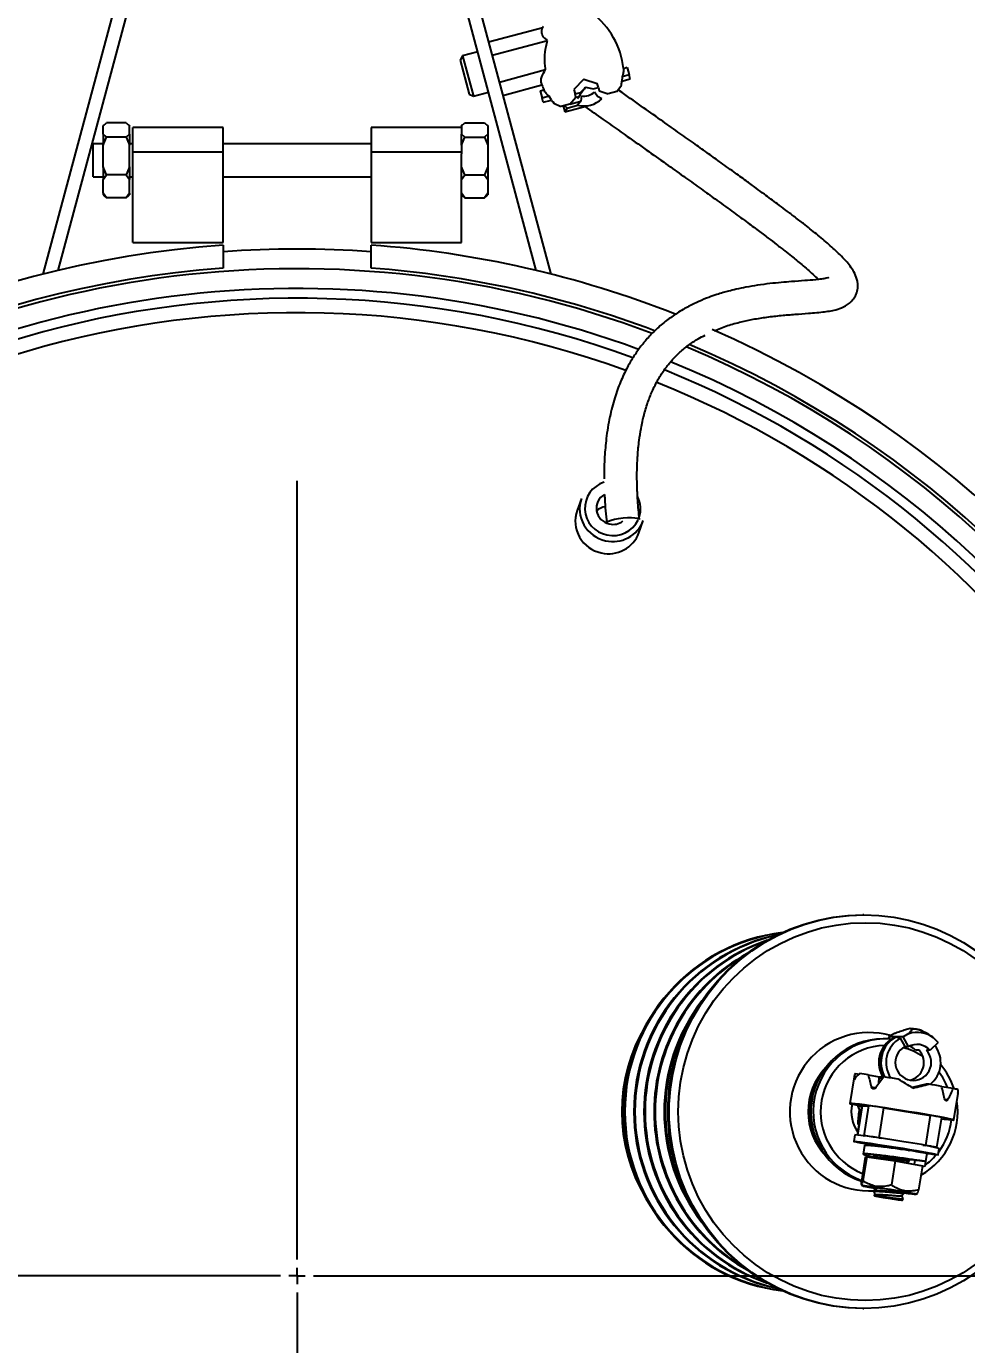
# Model space of a CAD drawing. Header units: millimetres. Extents: x 107291 to 113922, y -130611 to -125922.
# Drawn here: x 108411.7 to 108697.8, y -129083.2 to -128682.1 of the extents above; entities that cross this region are included whole.
import ezdxf

# ---------------------------------------------------------------- set-up
doc = ezdxf.new("R2010")
doc.units = ezdxf.units.MM
doc.header["$LTSCALE"] = 13
doc.linetypes.add('CENTERX2', pattern=[101.6, 63.5, -12.7, 12.7, -12.7])
for name, color, linetype in [('中心符号线', 7, 'CENTERX2'), ('几何体', 7, 'Continuous'), ('尺寸', 3, 'Continuous')]:
    doc.layers.add(name, color=color, linetype=linetype)
doc.styles.add('SLDTEXTSTYLE0', font='')
doc.styles.get('SLDTEXTSTYLE0').set_extended_font_data('汉仪长仿宋体')
doc.dimstyles.new('SLDDIMSTYLE0', dxfattribs={"dimtxt": 50, "dimasz": 40.8, "dimexe": 0, "dimexo": 0.0625, "dimgap": 12.5, "dimtad": 2, "dimdec": 0, "dimrnd": 1e-09, "dimzin": 12, "dimdsep": 46, "dimtxsty": 'SLDTEXTSTYLE0', "dimsah": 1, "dimcen": 0.09, "dimadec": 0, "dimazin": 3, "dimtfac": 1, "dimtdec": 0, "dimtmove": 0, "dimatfit": 0, "dimfxl": 1, "dimfrac": 2, "dimtolj": 1, "dimtzin": 12, "dimarcsym": 0})

# ---------------------------------------------------------------- blocks, each defined once
blk = doc.blocks.new('SW_CENTERMARKSYMBOL_0')
at = {"layer": '中心符号线', "color": 0}
for p, q in [((0, 5), (0, 242)), ((-5, 0), (-242, 0)), ((0, 0), (-2.5, 0)), ((0, 0), (0, 2.5)), ((0, 0), (0, -2.5)), ((0, 0), (2.5, 0)), ((5, 0), (242, 0)), ((0, -5), (0, -242))]:
    blk.add_line(p, q, dxfattribs=at)
blk = doc.blocks.new('*D22')
at = {"layer": 'Defpoints', "color": 0, "transparency": 16777216}
for p in [(108531.36, -128648.06), (108624.3, -129566.79), (108938.26, -129566.79)]:
    blk.add_point(p, dxfattribs=at)
at = {"layer": '尺寸', "color": 0, "lineweight": -2, "transparency": 16777216}
for p, q in [((108531.42, -128648.06), (108938.26, -128648.06)), ((108938.26, -128688.86), (108938.26, -129525.99)), ((108624.36, -129566.79), (108938.26, -129566.79))]:
    blk.add_line(p, q, dxfattribs=at)
at = {"layer": '尺寸', "color": 0, "transparency": 16777216}
for points in [[(108931.46, -128688.86), (108945.06, -128688.86), (108938.26, -128648.06)], [(108931.46, -129525.99), (108945.06, -129525.99), (108938.26, -129566.79)]]:
    blk.add_solid(points, dxfattribs=at)
at = {"layer": '尺寸', "color": 0, "transparency": 16777216, "insert": (108975.76, -129107.43), "char_height": 50, "attachment_point": 5, "rotation": 90, "style": 'SLDTEXTSTYLE0'}
blk.add_mtext('\\A1;919', dxfattribs=at)
blk = doc.blocks.new('*D23')
at = {"layer": 'Defpoints', "color": 0, "transparency": 16777216}
for p in [(108859.05, -128532.98), (107978.05, -129032.32), (108859.05, -129058.32)]:
    blk.add_point(p, dxfattribs=at)
at = {"layer": '尺寸', "color": 0, "lineweight": -2, "transparency": 16777216}
for p, q in [((107978.05, -129032.25), (107978.05, -128532.98)), ((108018.85, -128532.98), (108818.25, -128532.98)), ((108859.05, -129058.25), (108859.05, -128532.98))]:
    blk.add_line(p, q, dxfattribs=at)
at = {"layer": '尺寸', "color": 0, "transparency": 16777216}
for points in [[(108018.85, -128526.18), (108018.85, -128539.78), (107978.05, -128532.98)], [(108818.25, -128526.18), (108818.25, -128539.78), (108859.05, -128532.98)]]:
    blk.add_solid(points, dxfattribs=at)
at = {"layer": '尺寸', "color": 0, "transparency": 16777216, "insert": (108418.55, -128495.48), "char_height": 50, "attachment_point": 5, "style": 'SLDTEXTSTYLE0'}
blk.add_mtext('\\A1;881', dxfattribs=at)

msp = doc.modelspace()

# ---------------------------------------------------------------- linework, layer by layer
at = {"layer": '几何体'}
for p, q in [((108416.83, -128757.44), (108444.54, -128654.03)), ((108448.4, -128655.06), (108421.26, -128756.35)), ((108566.83, -128756.35), (108539.69, -128655.06)), ((108543.55, -128654.03), (108571.26, -128757.44)), ((108552.34, -128686.82), (108568.78, -128682.42)), ((108553.43, -128690.88), (108570.27, -128686.37)), ((108544.39, -128691.08), (108543.63, -128692.31)), ((108549.01, -128689.84), (108544.39, -128691.08)), ((108544.39, -128691.08), (108547.68, -128703.35)), ((108543.63, -128692.31), (108546.41, -128702.66)), ((108555.6, -128699), (108569.65, -128695.23)), ((108594.51, -128694.62), (108593.35, -128694.94)), ((108594.51, -128694.62), (108595.1, -128696.81)), ((108581.26, -128698.18), (108578.3, -128701.31)), ((108581.26, -128698.18), (108585.39, -128699.41)), ((108585.73, -128700.67), (108585.39, -128699.41)), ((108592.73, -128699.96), (108592.79, -128699.35)), ((108592.79, -128699.35), (108592.84, -128699.34)), ((108592.84, -128699.34), (108592.88, -128698.76)), ((108592.93, -128697.39), (108592.88, -128698.76)), ((108592.88, -128698.76), (108595.44, -128698.07)), ((108595.1, -128696.81), (108592.93, -128697.39)), ((108595.44, -128698.07), (108595.1, -128696.81)), ((108546.41, -128702.66), (108547.68, -128703.35)), ((108547.68, -128703.35), (108552.29, -128702.11)), ((108556.69, -128703.06), (108568.55, -128699.88)), ((108568.01, -128701.73), (108569.17, -128701.41)), ((108568.01, -128701.73), (108568.59, -128703.91)), ((108570.76, -128703.33), (108568.59, -128703.91)), ((108571.48, -128704.49), (108570.76, -128703.33)), ((108578.3, -128701.31), (108578.64, -128702.57)), ((108578.64, -128702.57), (108580.28, -128702.14)), ((108578.9, -128703.56), (108578.64, -128702.57)), ((108578.92, -128703.62), (108579.86, -128703.37)), ((108581.89, -128700.54), (108580.28, -128702.14)), ((108580.28, -128702.14), (108580.82, -128701.99)), ((108580.58, -128703.25), (108580.37, -128704.82)), ((108581.89, -128700.54), (108584.09, -128701.11)), ((108584.09, -128701.11), (108585.73, -128700.67)), ((108585.48, -128703.45), (108584.52, -128702.12)), ((108585.73, -128700.67), (108585.99, -128701.66)), ((108585.99, -128701.66), (108588.67, -128702.59)), ((108591.38, -128701.87), (108588.67, -128702.59)), ((108591.38, -128701.87), (108592.73, -128699.96)), ((108568.93, -128705.18), (108568.59, -128703.91)), ((108568.93, -128705.18), (108571.48, -128704.49)), ((108571.48, -128704.49), (108571.81, -128704.97)), ((108571.81, -128704.97), (108571.86, -128704.96)), ((108571.86, -128704.96), (108572.22, -128705.46)), ((108572.22, -128705.46), (108574.34, -128706.43)), ((108577.05, -128705.71), (108574.34, -128706.43)), ((108575.03, -128706.25), (108575.52, -128708.11)), ((108575.52, -128708.11), (108581.64, -128706.47)), ((108576.2, -128706.94), (108575.52, -128708.11)), ((108576.2, -128706.94), (108579.42, -128706.08)), ((108577.05, -128705.71), (108578.9, -128703.56)), ((108577.05, -128705.71), (108580.37, -128704.82)), ((108580.37, -128704.82), (108579.42, -128706.08)), ((108586.8, -128704.1), (108585.48, -128703.45)), ((108435.05, -128712.29), (108436.05, -128711.37)), ((108442.05, -128711.37), (108436.05, -128711.37)), ((108442.05, -128711.37), (108443.05, -128712.29)), ((108544.05, -128712.29), (108545.05, -128711.37)), ((108545.05, -128711.37), (108551.05, -128711.37)), ((108551.05, -128711.37), (108552.05, -128712.29)), ((108435.32, -128712), (108435.05, -128712.27)), ((108435.05, -128712.27), (108435.05, -128712.29)), ((108435.05, -128714.86), (108435.05, -128712.29)), ((108436.05, -128715.78), (108435.05, -128714.86)), ((108435.05, -128714.86), (108435.05, -128718.18)), ((108443.05, -128714.86), (108442.05, -128715.78)), ((108443.05, -128712.27), (108442.77, -128712)), ((108443.05, -128712.27), (108443.05, -128712.29)), ((108443.05, -128714.86), (108443.05, -128712.29)), ((108443.05, -128714.86), (108443.05, -128718.18)), ((108471.55, -128712.82), (108444.05, -128712.82)), ((108444.05, -128720.25), (108444.05, -128712.82)), ((108471.55, -128720.25), (108471.55, -128712.82)), ((108544.05, -128712.82), (108516.55, -128712.82)), ((108516.55, -128712.82), (108516.55, -128720.25)), ((108544.32, -128712), (108544.05, -128712.27)), ((108544.05, -128712.29), (108544.05, -128712.27)), ((108544.05, -128712.29), (108544.05, -128714.86)), ((108545.05, -128715.78), (108544.05, -128714.86)), ((108544.05, -128718.18), (108544.05, -128714.86)), ((108552.05, -128714.86), (108551.05, -128715.78)), ((108552.05, -128712.27), (108551.77, -128712)), ((108552.05, -128712.27), (108552.05, -128712.29)), ((108552.05, -128712.29), (108552.05, -128714.86)), ((108552.05, -128714.86), (108552.05, -128718.18)), ((108435.05, -128717.82), (108432.05, -128717.82)), ((108432.05, -128724.73), (108432.05, -128717.82)), ((108435.05, -128718.18), (108436.05, -128715.78)), ((108435.05, -128724.83), (108435.05, -128718.18)), ((108442.05, -128715.78), (108436.05, -128715.78)), ((108442.05, -128715.78), (108443.05, -128718.18)), ((108444.05, -128717.82), (108443.05, -128717.82)), ((108443.05, -128724.83), (108443.05, -128718.18)), ((108516.55, -128717.82), (108471.55, -128717.82)), ((108544.05, -128718.18), (108545.05, -128715.78)), ((108544.05, -128718.18), (108544.05, -128720.87)), ((108545.05, -128715.78), (108551.05, -128715.78)), ((108551.05, -128715.78), (108552.05, -128718.18)), ((108552.05, -128718.18), (108552.05, -128724.83)), ((108444.05, -128720.25), (108471.55, -128720.25)), ((108444.05, -128747.82), (108444.05, -128720.25)), ((108471.55, -128747.82), (108471.55, -128720.25)), ((108516.55, -128720.25), (108544.05, -128720.25)), ((108516.55, -128720.25), (108516.55, -128747.82)), ((108544.05, -128747.82), (108544.05, -128720.87)), ((108432.05, -128727.82), (108432.05, -128724.73)), ((108436.05, -128727.23), (108435.05, -128724.83)), ((108435.05, -128724.83), (108435.05, -128728.7)), ((108435.05, -128728.7), (108436.05, -128727.23)), ((108442.05, -128727.23), (108436.05, -128727.23)), ((108443.05, -128724.83), (108442.05, -128727.23)), ((108442.05, -128727.23), (108443.05, -128728.7)), ((108443.05, -128724.83), (108443.05, -128728.7)), ((108545.05, -128727.23), (108544.05, -128724.83)), ((108544.05, -128728.7), (108545.05, -128727.23)), ((108545.05, -128727.23), (108551.05, -128727.23)), ((108552.05, -128724.83), (108551.05, -128727.23)), ((108551.05, -128727.23), (108552.05, -128728.7)), ((108552.05, -128724.83), (108552.05, -128728.7)), ((108432.05, -128727.82), (108435.05, -128727.82)), ((108435.05, -128732.79), (108435.05, -128728.7)), ((108443.05, -128727.82), (108444.05, -128727.82)), ((108443.05, -128732.79), (108443.05, -128728.7)), ((108471.55, -128727.82), (108516.55, -128727.82)), ((108552.05, -128728.7), (108552.05, -128732.79)), ((108436.05, -128734.26), (108435.05, -128732.79)), ((108435.05, -128732.79), (108435.05, -128733.36)), ((108435.05, -128733.36), (108435.32, -128733.64)), ((108435.34, -128733.62), (108436.05, -128734.26)), ((108442.05, -128734.26), (108436.05, -128734.26)), ((108443.05, -128732.79), (108442.05, -128734.26)), ((108442.05, -128734.26), (108442.75, -128733.62)), ((108442.77, -128733.64), (108443.05, -128733.36)), ((108443.05, -128732.79), (108443.05, -128733.36)), ((108545.05, -128734.26), (108544.05, -128732.79)), ((108544.05, -128733.36), (108544.32, -128733.64)), ((108544.34, -128733.62), (108545.05, -128734.26)), ((108545.05, -128734.26), (108551.05, -128734.26)), ((108552.05, -128732.79), (108551.05, -128734.26)), ((108551.05, -128734.26), (108551.75, -128733.62)), ((108551.77, -128733.64), (108552.05, -128733.36)), ((108552.05, -128732.79), (108552.05, -128733.36)), ((108444.05, -128747.82), (108471.55, -128747.82)), ((108471.55, -128748.62), (108471.55, -128755.64)), ((108516.55, -128747.82), (108544.05, -128747.82)), ((108516.55, -128755.64), (108516.55, -128748.62)), ((108580.55, -128825.7), (108579.22, -128829.42)), ((108598.06, -128836.14), (108599.39, -128832.42)), ((108666.53, -128952.46), (108666.18, -128952.46)), ((108680.63, -128987.06), (108679.87, -128987.22)), ((108680.63, -128987.06), (108680.84, -128987.06)), ((108681.05, -128987.22), (108680.84, -128987.06)), ((108683.81, -128987.6), (108684.18, -128987.73)), ((108673.08, -128990.15), (108672.37, -128990.15)), ((108675.77, -128988.58), (108674.03, -128989.54)), ((108676.15, -128989.54), (108674.03, -128989.54)), ((108674.03, -128989.54), (108674.54, -128990.49)), ((108675.35, -128989.98), (108676.15, -128989.54)), ((108676.3, -128989.54), (108676.15, -128989.54)), ((108676.3, -128989.54), (108677.58, -128989.98)), ((108678.42, -128989.54), (108676.3, -128989.54)), ((108677.58, -128989.98), (108678.95, -128992.53)), ((108680.17, -128988.58), (108678.42, -128989.54)), ((108680.04, -128992.53), (108678.42, -128989.54)), ((108689.08, -128991.28), (108686.62, -128993.6)), ((108689.08, -128991.28), (108687.72, -128989.82)), ((108678.95, -128992.53), (108680.04, -128992.53)), ((108683.31, -128993.6), (108682.22, -128993.6)), ((108686.62, -128993.6), (108685.53, -128993.6)), ((108663.54, -129001.73), (108662.25, -129009.79)), ((108663.92, -129000.75), (108665.01, -129000.93)), ((108667.82, -129001.07), (108671.16, -129001.71)), ((108671.08, -129003.72), (108671.16, -129001.71)), ((108671.15, -129002.08), (108672.2, -129002.23)), ((108685.49, -129003.95), (108681.16, -129005)), ((108686.33, -129003.95), (108685.49, -129003.95)), ((108668.8, -129004.81), (108670.1, -129005.06)), ((108693.7, -129005.3), (108690.19, -129004.8)), ((108693.85, -129014.84), (108695.14, -129006.78)), ((108665.93, -129010.52), (108664.51, -129019.42)), ((108665.97, -129010.51), (108664.55, -129019.42)), ((108664.82, -129010.4), (108664.65, -129010.61)), ((108664.65, -129010.61), (108665.54, -129012.97)), ((108664.65, -129010.61), (108665.92, -129010.61)), ((108665.97, -129010.51), (108668.01, -129010.51)), ((108666.55, -129019.64), (108668.01, -129010.51)), ((108672.47, -129011.15), (108671.01, -129020.28)), ((108672.47, -129011.15), (108686.77, -129013.48)), ((108691.07, -129008.47), (108692.07, -129008.61)), ((108665.04, -129016.11), (108664.72, -129016.11)), ((108665, -129016.34), (108664.72, -129016.11)), ((108685.31, -129022.62), (108686.77, -129013.48)), ((108688.71, -129023.25), (108690.17, -129014.12)), ((108663.75, -129019.4), (108663.44, -129021.37)), ((108666.42, -129019.64), (108666.55, -129019.64)), ((108671.01, -129020.28), (108671.9, -129020.43)), ((108666.74, -129022.66), (108666.33, -129025.22)), ((108671.75, -129022.7), (108671.73, -129022.83)), ((108671.74, -129022.85), (108671.75, -129022.88)), ((108680.2, -129024.12), (108680.23, -129024.1)), ((108680.31, -129024.11), (108680.34, -129024.07)), ((108684.42, -129022.47), (108685.31, -129022.62)), ((108688.54, -129023.25), (108688.67, -129023.25)), ((108689.11, -129025.48), (108689.42, -129023.5)), ((108666.92, -129026.18), (108665.76, -129033.48)), ((108667.36, -129026.03), (108666.19, -129033.33)), ((108666.92, -129026.18), (108667.36, -129026.03)), ((108667.36, -129026.03), (108676.06, -129027.32)), ((108671.15, -129026.49), (108671.13, -129026.59)), ((108676.06, -129027.32), (108674.89, -129034.62)), ((108676.06, -129027.32), (108684.33, -129028.76)), ((108680.34, -129026.95), (108680.27, -129026.78)), ((108680.29, -129027.24), (108680.34, -129026.95)), ((108681.89, -129028.33), (108682.1, -129027.03)), ((108682.52, -129024.41), (108685.67, -129024.91)), ((108685.26, -129027.48), (108685.02, -129028.99)), ((108685.67, -129024.91), (108685.26, -129027.48)), ((108684.33, -129028.76), (108683.16, -129036.06)), ((108684.69, -129028.93), (108684.25, -129029.23)), ((108685.02, -129028.99), (108684.31, -129028.87)), ((108665.76, -129034.45), (108666.13, -129034.87)), ((108669.57, -129036.37), (108669.52, -129036.65)), ((108670.12, -129035.5), (108670.16, -129035.64)), ((108669.86, -129037.6), (108669.67, -129037.84)), ((108678.29, -129039.24), (108678.4, -129039.09)), ((108678.4, -129039.08), (108678.45, -129038.8)), ((108678.72, -129037.11), (108678.75, -129036.88)), ((108682.34, -129037.46), (108682.8, -129037.19)), ((108666.18, -129072.17), (108666.53, -129072.17))]:
    msp.add_line(p, q, dxfattribs=at)
at = {"layer": '几何体', "flags": 128}
for points in [[(108588.37, -128833.28), (108588.25, -128833.15), (108588.35, -128832.89), (108588.8, -128832.61), (108589.58, -128832.32), (108590.63, -128832.06), (108591.87, -128831.83), (108593.22, -128831.66)], [(108593.22, -128831.66), (108594.56, -128831.56), (108595.8, -128831.53), (108596.85, -128831.58), (108597.63, -128831.71), (108598.09, -128831.9), (108598.18, -128832.14), (108598.17, -128832.16)], [(108666.18, -129072.17), (108661.64, -129071.99), (108657.13, -129071.47), (108652.68, -129070.6), (108648.3, -129069.38), (108644.02, -129067.83), (108639.88, -129065.95), (108635.89, -129063.76), (108632.08, -129061.27), (108628.47, -129058.49), (108625.08, -129055.44), (108621.93, -129052.14), (108619.04, -129048.6), (108616.43, -129044.85), (108614.11, -129040.91), (108612.1, -129036.8), (108610.4, -129032.55), (108609.03, -129028.18), (108608, -129023.71), (108607.3, -129019.18), (108606.95, -129014.61), (108606.95, -129010.02), (108607.3, -129005.45), (108608, -129000.92), (108609.03, -128996.46), (108610.4, -128992.09), (108612.1, -128987.83), (108614.11, -128983.72), (108616.43, -128979.78), (108619.04, -128976.03), (108621.93, -128972.5), (108625.08, -128969.19), (108628.47, -128966.14), (108632.08, -128963.36), (108635.89, -128960.87), (108639.88, -128958.68), (108644.02, -128956.8), (108648.3, -128955.25), (108652.68, -128954.04), (108657.13, -128953.17), (108661.64, -128952.64), (108666.18, -128952.46), (108666.18, -128952.46)], [(108666.53, -129072.17), (108662, -129071.99), (108657.49, -129071.47), (108653.03, -129070.6), (108648.65, -129069.38), (108644.38, -129067.83), (108640.23, -129065.95), (108636.25, -129063.76), (108632.43, -129061.27), (108628.82, -129058.49), (108625.43, -129055.44), (108622.29, -129052.14), (108619.4, -129048.6), (108616.78, -129044.85), (108614.46, -129040.91), (108612.45, -129036.8), (108610.75, -129032.55), (108609.38, -129028.18), (108608.35, -129023.71), (108607.65, -129019.18), (108607.31, -129014.61), (108607.31, -129010.02), (108607.65, -129005.45), (108608.35, -129000.92), (108609.38, -128996.46), (108610.75, -128992.09), (108612.45, -128987.83), (108614.46, -128983.72), (108616.78, -128979.78), (108619.4, -128976.03), (108622.29, -128972.5), (108625.43, -128969.19), (108628.82, -128966.14), (108632.43, -128963.36), (108636.25, -128960.87), (108640.23, -128958.68), (108644.38, -128956.8), (108648.65, -128955.25), (108653.03, -128954.04), (108657.49, -128953.17), (108662, -128952.64), (108666.53, -128952.46), (108671.07, -128952.64), (108675.58, -128953.17), (108680.04, -128954.04), (108684.42, -128955.25), (108688.69, -128956.8), (108692.83, -128958.68), (108696.82, -128960.87), (108700.63, -128963.36)], [(108666.94, -129069.8), (108662.47, -129069.62), (108658.04, -129069.09), (108653.65, -129068.21), (108649.35, -129066.99), (108645.16, -129065.42), (108641.1, -129063.53), (108637.2, -129061.33), (108633.48, -129058.82), (108629.97, -129056.03), (108626.69, -129052.96), (108623.66, -129049.65), (108620.89, -129046.1), (108618.41, -129042.35), (108616.22, -129038.41), (108614.35, -129034.31), (108612.8, -129030.08), (108611.59, -129025.74), (108610.72, -129021.31), (108610.19, -129016.83), (108610.02, -129012.32), (108610.19, -129007.81), (108610.72, -129003.33), (108611.59, -128998.9), (108612.8, -128994.55), (108614.35, -128990.32), (108616.22, -128986.22), (108618.41, -128982.28), (108620.89, -128978.53), (108623.66, -128974.99), (108626.69, -128971.67), (108629.97, -128968.61), (108633.48, -128965.81), (108637.2, -128963.31), (108641.1, -128961.1), (108645.16, -128959.21), (108649.35, -128957.65), (108653.65, -128956.42), (108658.04, -128955.54), (108662.47, -128955.01), (108666.94, -128954.84), (108671.41, -128955.01), (108675.85, -128955.54), (108680.23, -128956.42), (108684.53, -128957.65), (108688.72, -128959.21), (108692.78, -128961.1), (108696.68, -128963.31), (108700.4, -128965.81)], [(108671.16, -129001.77), (108671.4, -129001.73), (108672.15, -129001.61)], [(108676.94, -129002.42), (108676.37, -129002.33), (108675.81, -129002.24), (108675.25, -129002.16), (108674.7, -129002.07), (108674.15, -129001.99), (108673.61, -129001.91), (108673.08, -129001.83), (108672.56, -129001.75)], [(108668.56, -129010.51), (108666.7, -129010.25), (108665.12, -129010.04), (108663.86, -129009.89), (108662.95, -129009.8), (108662.41, -129009.77), (108662.25, -129009.8), (108662.48, -129009.89), (108663.1, -129010.04), (108664.09, -129010.25), (108665.41, -129010.51)], [(108665.93, -129010.52), (108665.94, -129010.51), (108665.97, -129010.51)], [(108690.68, -129014.12), (108689.04, -129013.82), (108687.13, -129013.48), (108685, -129013.11), (108682.69, -129012.72), (108680.28, -129012.32), (108677.8, -129011.92), (108675.33, -129011.53), (108672.93, -129011.16), (108670.66, -129010.82), (108668.56, -129010.51)], [(108690.11, -129014.48), (108690.97, -129014.59), (108692.24, -129014.74), (108693.15, -129014.84), (108693.69, -129014.87), (108693.85, -129014.84), (108693.61, -129014.74), (108693, -129014.59), (108692.01, -129014.38), (108690.68, -129014.12)], [(108671.69, -129022.96), (108670.17, -129022.7), (108668.4, -129022.39), (108666.83, -129022.11), (108665.53, -129021.87), (108664.52, -129021.66), (108663.83, -129021.51), (108663.48, -129021.4), (108663.48, -129021.35), (108663.83, -129021.36), (108664.51, -129021.43), (108665.52, -129021.54), (108666.82, -129021.71), (108668.38, -129021.93), (108670.15, -129022.19), (108672.09, -129022.48), (108674.15, -129022.8), (108676.26, -129023.13), (108678.38, -129023.47)], [(108678.38, -129023.47), (108680.43, -129023.81), (108682.37, -129024.14), (108684.15, -129024.45), (108685.71, -129024.73), (108687.01, -129024.98), (108688.02, -129025.18), (108688.71, -129025.34), (108689.06, -129025.44), (108689.07, -129025.49), (108688.72, -129025.48), (108688.03, -129025.42), (108687.02, -129025.3), (108685.72, -129025.13), (108685.64, -129025.12)], [(108688.67, -129023.25), (108688.7, -129023.24), (108688.58, -129023.2), (108688.32, -129023.15), (108687.91, -129023.07), (108687.39, -129022.97), (108686.77, -129022.86), (108686.06, -129022.74), (108685.31, -129022.62)], [(108681.43, -129037.22), (108680.49, -129037.04), (108679.29, -129036.82), (108677.86, -129036.57), (108676.27, -129036.3), (108674.59, -129036.03), (108672.9, -129035.76), (108671.27, -129035.51), (108669.76, -129035.29), (108668.45, -129035.1), (108667.4, -129034.97), (108666.64, -129034.88), (108666.22, -129034.85), (108666.14, -129034.88), (108666.42, -129034.96), (108667.04, -129035.09), (108667.97, -129035.27), (108669.18, -129035.49), (108670.1, -129035.66)], [(108678.66, -129037.02), (108678.71, -129037.03), (108680.01, -129037.21), (108681.07, -129037.35), (108681.83, -129037.44), (108682.25, -129037.47), (108682.33, -129037.44), (108682.05, -129037.36), (108681.43, -129037.22)], [(108700.4, -129058.82), (108696.68, -129061.33), (108692.78, -129063.53), (108688.72, -129065.42), (108684.53, -129066.99), (108680.23, -129068.21), (108675.85, -129069.09), (108671.41, -129069.62), (108666.94, -129069.8)], [(108700.63, -129061.27), (108696.82, -129063.76), (108692.83, -129065.95), (108688.69, -129067.83), (108684.42, -129069.38), (108680.04, -129070.6), (108675.58, -129071.47), (108671.07, -129071.99), (108666.53, -129072.17)]]:
    msp.add_lwpolyline(points, dxfattribs=at)
at = {"layer": '几何体'}
for centre, radius, start, end in [((108569, -128697.49), 24.48, 5.9859, 52.5473), ((108591.53, -128691.45), 24.48, 157.4527, 158.3783), ((108591.53, -128691.45), 24.48, 200.1389, 204.0137), ((108869.12, -128903.23), 351.59, 144.8279, 145.5085), ((108581.26, -128698.18), 5.12, 262.4131, 309.5704), ((108581.26, -128698.18), 8.11, 256.9153, 313.0847), ((108494.05, -129062.32), 314.5, 94.1026, 66.3224), ((108494.05, -129062.32), 312.5, 85.8711, 94.1289), ((108494.05, -129062.32), 314.5, 68.5427, 85.8974), ((108494.05, -129062.32), 307.5, 94.1961, 67.1718), ((108494.05, -129062.32), 306.5, 69.366, 180), ((108494.05, -129062.32), 307.5, 69.286, 85.8039), ((108494.05, -129062.32), 300.5, 69.7712, 180), ((108494.05, -129062.32), 297.5, 69.9146, 0), ((108494.05, -129062.32), 293.12, 70.0496, 0), ((108494.05, -129062.32), 306.5, 180, 67.276), ((108494.05, -129062.32), 300.5, 180, 67.7775), ((108494.05, -129062.32), 297.5, 0, 67.9374), ((108494.05, -129062.32), 293.12, 0, 68.0766), ((108589.9, -128828.7), 8.27, 107.0494, 258.9341), ((108589.92, -128828.88), 9.9, 161.2717, 258.1454), ((108589.99, -128828.71), 4.87, 119.7066, 258.787), ((108590.4, -128828.87), 8.16, 340.881, 27.9707), ((108588.61, -128832.59), 9.91, 161.3463, 258.0708), ((108588.42, -128833.18), 4.95, 96.5526, 131.0052), ((108590.18, -128829.02), 9.82, 256.5174, 339.7481), ((108590.27, -128828.7), 8.35, 256.4865, 335.3364), ((108590.17, -128828.61), 5, 256.9655, 307.4746), ((108588.85, -128832.74), 9.82, 256.5174, 339.7481), ((108648.35, -129012.32), 54.92, 96.9484, 263.0516), ((108648.71, -129012.32), 54.92, 97.4537, 262.5463), ((108651.46, -129012.32), 54.95, 101.8525, 258.1475), ((108651.82, -129012.32), 54.96, 102.5084, 257.4916), ((108654.59, -129012.32), 55.01, 108.525, 251.475), ((108654.96, -129012.32), 55.02, 109.4856, 250.5144), ((108657.76, -129012.32), 55.1, 119.0342, 240.9658), ((108658.12, -129012.32), 55.11, 120.7641, 239.2359), ((108661.01, -129012.32), 55.27, 142.4297, 217.5703), ((108661.4, -129012.32), 55.3, 147.8635, 212.1365), ((108643.62, -129012.32), 50.78, 148.8767, 211.1233), ((108668.05, -129012.34), 24.09, 74.003, 273.864), ((108682.64, -128997.2), 8.96, 55.4605, 106.0082), ((108681.03, -128997.17), 9.96, 71.574, 89.8947), ((108672.56, -129012.34), 22.19, 90.5021, 252.1455), ((108673.27, -129012.34), 22.18, 87.1377, 250.3246), ((108673.54, -129012.34), 20.2, 92.092, 248.4853), ((108679.45, -128997.36), 8.44, 119.0604, 213.9514), ((108680.5, -128997.36), 8.94, 119.0529, 209.5587), ((108680.64, -128997.36), 8.94, 119.0529, 209.7334), ((108681.68, -128997.36), 8.44, 119.0605, 213.8735), ((108682.64, -128997.27), 5.41, 42.6658, 118.803), ((108681.43, -128997.36), 8.45, 308.1229, 37.677), ((108681.54, -128997.34), 5.47, 118.3165, 43.1522), ((108673.33, -129012.02), 19.88, 55.9173, 74.9807), ((108678.22, -128997.3), 5.45, 42.7631, 65.9644), ((108679.27, -128997.36), 5.51, 282.2832, 42.9029), ((108669.05, -129012.32), 19.51, 136.5476, 223.4524), ((108673.09, -129012.27), 20.23, 20.908, 36.4641), ((108672.79, -129012.27), 22.24, 18.1576, 39.8984), ((108669.58, -129012.32), 19.54, 149.86, 210.14), ((108651.34, -129121.53), 121.58, 82.2057, 83.4248), ((108617.22, -129409.59), 411.48, 79.7923, 80.3316), ((108689.86, -129025.08), 20.16, 74.9434, 79.0281), ((108673.54, -129012.32), 10.86, 167.7072, 214.9749), ((108698.27, -128837.74), 175.87, 259.2329, 259.4103), ((108660.43, -129079.55), 69.45, 80.0109, 83.7342), ((108672.8, -129012.34), 22.24, 299.847, 8.6539), ((108682.4, -129046.37), 33.18, 76.469, 82.4325), ((108673.06, -129012.34), 20.27, 323.0474, 352.9169), ((108645.39, -129204.04), 185.56, 79.6626, 84.3224), ((108658.97, -129088.68), 69.45, 80.0109, 83.7342), ((108664.96, -129124.7), 104.11, 76.41, 82.4223), ((108673.24, -129012.47), 20.05, 306.1722, 319.6052), ((108662.4, -129109.02), 73.93, 77.6758, 83.6595), ((108657.42, -129145.57), 108.39, 79.1728, 80.9356)]:
    msp.add_arc(centre, radius, start, end, dxfattribs=at)
for centre, major_axis, ratio, start_param, end_param in [((108582.25, -128701.86), (7.83, 2.1), 0.874328, 3.481945, 3.631762), ((108679.19, -129005.16), (15.62, -3.59), 0.388913, 3.001005, 3.305698), ((108679.19, -129005.16), (15.97, -1.41), 0.433059, 2.668505, 2.973198), ((108678.72, -129008.12), (-9.86, 28.05), 0.284706, 1.218397, 1.353394), ((108678.72, -129008.12), (18.02, 24.02), 0.291699, 1.524165, 1.659163), ((108679.19, -129005.16), (14.74, -9.08), 0.067832, 1.461067, 1.76576), ((108679.19, -129005.16), (16.84, 4), 0.029947, 4.837882, 5.142575), ((108678.72, -129008.12), (-7.36, 28.02), 0.412043, 4.594207, 4.729204), ((108678.72, -129008.12), (15.89, 23.71), 0.41079, 4.961221, 5.096219), ((108679.19, -129005.16), (15.97, -1.41), 0.433059, 6.252653, 6.419483)]:
    msp.add_ellipse(centre, major_axis=major_axis, ratio=ratio, start_param=start_param, end_param=end_param, dxfattribs=at)
for points, knots in [([(108570.27, -128686.37), (108569.96, -128686.16), (108569.32, -128685.73), (108568.6, -128684.7), (108568.41, -128683.56), (108568.69, -128682.68), (108568.78, -128682.42)], [0, 0, 0, 0, 0.214086, 0.435803, 0.830268, 1, 1, 1, 1]), ([(108569.65, -128695.23), (108569.63, -128695.13), (108569.44, -128693.93), (108569.31, -128691.56), (108569.6, -128688.67), (108570.1, -128686.97), (108570.27, -128686.37)], [0, 0, 0, 0, 0.035818, 0.407615, 0.790949, 1, 1, 1, 1]), ([(108568.55, -128699.88), (108568.45, -128699.5), (108568.25, -128698.71), (108568.45, -128697.15), (108569.19, -128695.97), (108569.65, -128695.23)], [0, 0, 0, 0, 0.269924, 0.547591, 1, 1, 1, 1]), ([(108593.35, -128694.94), (108593.36, -128695.33), (108593.39, -128696.12), (108593.08, -128696.96), (108592.93, -128697.39)], [0, 0, 0, 0, 0.494023, 1, 1, 1, 1]), ([(108570.76, -128703.33), (108570.42, -128703.04), (108569.73, -128702.47), (108569.36, -128701.77), (108569.17, -128701.41)], [0, 0, 0, 0, 0.493971, 1, 1, 1, 1]), ([(108620.99, -128774.67), (108622.32, -128774.13), (108624.94, -128773.08), (108629.07, -128771.96), (108633.01, -128771.13), (108637.12, -128770.49), (108641.39, -128770.01), (108645.62, -128769.67), (108649.17, -128769.42), (108652.12, -128769.18), (108654.64, -128768.89), (108656.51, -128768.63), (108658.51, -128768.2), (108660.96, -128767.27), (108662.9, -128765.73), (108663.91, -128764.18), (108664.34, -128763.16), (108664.57, -128762.22), (108664.68, -128761.23), (108664.64, -128760.17), (108664.34, -128758.62), (108663.58, -128756.86), (108662.4, -128755.09), (108661, -128753.39), (108658.92, -128751.21), (108655.98, -128748.52), (108652.18, -128745.33), (108648.55, -128742.44), (108645.34, -128739.96), (108642.7, -128737.96), (108640.35, -128736.2), (108638.23, -128734.62), (108636.06, -128733.02), (108633.55, -128731.17), (108630.46, -128728.92), (108626.71, -128726.21), (108622.75, -128723.36), (108618.64, -128720.41), (108614.46, -128717.43), (108609.74, -128714.08), (108604.45, -128710.33), (108598.52, -128706.14), (108594.21, -128703.1), (108591.87, -128701.45), (108591.74, -128701.36)], [0, 0, 0, 0, 0.038447, 0.076062, 0.110338, 0.149729, 0.191937, 0.233822, 0.275042, 0.301971, 0.328407, 0.354242, 0.380006, 0.407224, 0.436151, 0.448881, 0.459045, 0.466694, 0.47363, 0.483399, 0.49598, 0.518371, 0.537289, 0.555746, 0.576509, 0.607339, 0.63707, 0.664973, 0.684203, 0.701364, 0.716074, 0.728664, 0.740879, 0.756033, 0.774441, 0.796502, 0.822695, 0.844252, 0.868455, 0.895577, 0.925924, 0.959836, 0.997687, 1, 1, 1, 1]), ([(108581.64, -128706.47), (108583.48, -128707.77), (108587.76, -128710.79), (108594.25, -128715.36), (108600.86, -128720.03), (108606.79, -128724.24), (108612.1, -128728.03), (108616.85, -128731.42), (108621.55, -128734.81), (108626.12, -128738.13), (108630.5, -128741.33), (108634.18, -128744.06), (108637.25, -128746.37), (108639.97, -128748.45), (108642.33, -128750.28), (108644.36, -128751.89), (108646.08, -128753.28), (108647.72, -128754.64), (108649.4, -128756.07), (108651.02, -128757.54), (108652.13, -128758.57), (108652.56, -128759.03), (108652.6, -128759.08)], [0, 0, 0, 0, 0.07013, 0.163404, 0.247445, 0.32312, 0.391224, 0.452486, 0.507571, 0.57545, 0.633871, 0.684102, 0.727224, 0.764148, 0.802718, 0.833937, 0.859623, 0.888007, 0.920407, 0.956323, 0.995411, 1, 1, 1, 1]), ([(108655.76, -128758.56), (108655.77, -128758.55), (108655.8, -128758.5), (108655.14, -128758.73), (108653.6, -128758.99), (108651.47, -128759.22), (108648.54, -128759.45), (108644.93, -128759.7), (108641.32, -128759.99), (108637.86, -128760.33), (108634.25, -128760.8), (108630.82, -128761.38), (108627.86, -128762), (108625.54, -128762.57), (108623.57, -128763.12), (108621.62, -128763.72), (108619.2, -128764.56), (108616.12, -128765.81), (108612.76, -128767.46), (108609.34, -128769.49), (108606.01, -128771.88), (108603.01, -128774.49), (108600.38, -128777.25), (108598.18, -128779.99), (108596.18, -128782.9), (108594.25, -128786.25), (108592.35, -128790.32), (108590.58, -128795.22), (108589.09, -128801.01), (108588.1, -128807.05), (108587.59, -128813.19), (108587.41, -128817.28), (108587.47, -128819.53), (108587.48, -128819.72)], [0, 0, 0, 0, 0.009549, 0.040818, 0.073183, 0.106043, 0.156014, 0.209702, 0.248129, 0.28856, 0.330662, 0.368866, 0.400583, 0.425725, 0.442592, 0.46241, 0.487357, 0.517397, 0.552339, 0.590019, 0.624516, 0.660404, 0.691744, 0.71866, 0.744298, 0.77314, 0.805403, 0.841417, 0.881357, 0.924473, 0.959251, 0.996534, 1, 1, 1, 1]), ([(108598.19, -128832.06), (108598.01, -128830.14), (108597.68, -128826.64), (108597.48, -128821.9), (108597.45, -128818.09), (108597.53, -128815.1), (108597.66, -128812.84), (108597.8, -128811.11), (108597.94, -128809.59), (108598.21, -128807.34), (108598.71, -128804.12), (108599.61, -128800.11), (108600.81, -128796.23), (108602.33, -128792.46), (108604.13, -128789.03), (108606.18, -128785.96), (108608.3, -128783.39), (108610.59, -128781.11), (108613.17, -128779), (108615.78, -128777.22), (108617.5, -128776.38), (108618.23, -128776.03)], [0, 0, 0, 0, 0.071931, 0.131142, 0.179279, 0.217576, 0.24693, 0.267974, 0.28659, 0.30814, 0.359484, 0.420963, 0.483613, 0.541411, 0.612182, 0.677602, 0.739144, 0.800722, 0.869048, 0.944387, 1, 1, 1, 1]), ([(108587.62, -128824.55), (108587.63, -128824.97), (108587.7, -128827.8), (108587.99, -128830.67), (108588.24, -128833.11)], [0, 0, 0, 0, 0.148385, 1, 1, 1, 1]), ([(108679.87, -128987.22), (108679.37, -128987.37), (108678.37, -128987.67), (108677.05, -128988.1), (108676.06, -128988.48), (108675.77, -128988.58)], [0, 0, 0, 0, 0.4151672, 0.8312595, 1, 1, 1, 1]), ([(108681.05, -128987.22), (108681, -128987.37), (108680.91, -128987.67), (108680.66, -128988.1), (108680.28, -128988.48), (108680.17, -128988.58)], [0, 0, 0, 0, 0.415167, 0.831259, 1, 1, 1, 1]), ([(108683.99, -128987.62), (108683.8, -128987.56), (108683.03, -128987.32), (108681.87, -128987.1), (108680.9, -128987.07), (108680.54, -128987.06)], [0, 0, 0, 0, 0.16786, 0.695396, 1, 1, 1, 1]), ([(108687.72, -128989.82), (108687.23, -128989.49), (108685.87, -128988.58), (108684.84, -128988.06), (108684.18, -128987.73)], [0, 0, 0, 0, 0.358563, 1, 1, 1, 1]), ([(108670.15, -129005.01), (108670.08, -129005.09), (108669.94, -129005.25), (108669.67, -129005.38), (108669.39, -129005.41), (108669.14, -129005.32), (108668.92, -129005.12), (108668.84, -129004.92), (108668.8, -129004.81)], [0, 0, 0, 0, 0.163826, 0.327654, 0.491393, 0.654851, 0.818278, 1, 1, 1, 1]), ([(108664.72, -129016.11), (108664.77, -129015.44), (108664.88, -129014.07), (108665.03, -129012.62), (108665.13, -129011.88), (108665.13, -129011.88)], [0, 0, 0, 0, 0.493676, 0.998949, 1, 1, 1, 1]), ([(108692.07, -129008.61), (108692.02, -129008.69), (108691.92, -129008.86), (108691.72, -129008.99), (108691.51, -129009.02), (108691.32, -129008.93), (108691.15, -129008.73), (108691.09, -129008.52), (108691.05, -129008.42)], [0, 0, 0, 0, 0.163826, 0.327654, 0.491393, 0.654851, 0.818278, 1, 1, 1, 1]), ([(108685.67, -129024.91), (108685.57, -129024.9), (108685.35, -129024.87), (108684.27, -129024.71), (108682.71, -129024.48), (108680.71, -129024.19), (108678.42, -129023.87), (108675.99, -129023.54), (108673.57, -129023.22), (108671.32, -129022.95), (108669.4, -129022.74), (108667.9, -129022.61), (108667.02, -129022.58), (108666.64, -129022.6), (108666.74, -129022.66), (108666.74, -129022.66)], [0, 0, 0, 0, 0.082761, 0.166903, 0.249665, 0.332426, 0.416568, 0.499329, 0.58209, 0.666232, 0.748994, 0.831755, 0.915897, 0.998658, 1, 1, 1, 1]), ([(108671.81, -129022.84), (108671.79, -129022.82), (108671.72, -129022.75), (108672.01, -129022.74), (108672.21, -129022.73)], [0, 0, 0, 0, 0.3345888, 1, 1, 1, 1]), ([(108685.26, -129027.48), (108685.16, -129027.47), (108684.94, -129027.44), (108683.86, -129027.28), (108682.29, -129027.05), (108680.3, -129026.76), (108678.01, -129026.44), (108675.58, -129026.11), (108673.16, -129025.79), (108670.91, -129025.52), (108668.99, -129025.31), (108667.5, -129025.18), (108666.56, -129025.14), (108666.22, -129025.21), (108666.51, -129025.37), (108667.39, -129025.63), (108668.84, -129025.97), (108670.16, -129026.25), (108671.03, -129026.42), (108671.18, -129026.45)], [0, 0, 0, 0, 0.061431, 0.123888, 0.185319, 0.246751, 0.309207, 0.370639, 0.43207, 0.494527, 0.555958, 0.61739, 0.679846, 0.741277, 0.802709, 0.865165, 0.926597, 0.988028, 1, 1, 1, 1]), ([(108679.77, -129026.71), (108679.21, -129026.64), (108677.99, -129026.48), (108675.64, -129026.19), (108673.24, -129025.91), (108671.2, -129025.71), (108669.83, -129025.63), (108669.32, -129025.7), (108669.81, -129025.93), (108670.57, -129026.15), (108671.26, -129026.31), (108671.29, -129026.31)], [0, 0, 0, 0, 0.107337, 0.233886, 0.360435, 0.486984, 0.613533, 0.740082, 0.866631, 0.993179, 1, 1, 1, 1]), ([(108671.76, -129025.75), (108671.66, -129025.87), (108671.46, -129026.11), (108671.26, -129026.35), (108671.16, -129026.47)], [0, 0, 0, 0, 0.499993, 1, 1, 1, 1]), ([(108671.23, -129026.51), (108671.21, -129026.48), (108671.14, -129026.4), (108671.73, -129026.36), (108672.92, -129026.39), (108674.58, -129026.52), (108676.4, -129026.68), (108678.13, -129026.84), (108679.48, -129026.96), (108680.26, -129027), (108680.26, -129026.96), (108680.26, -129026.94)], [0, 0, 0, 0, 0.043775, 0.168505, 0.294084, 0.418581, 0.543775, 0.668969, 0.793465, 0.919044, 1, 1, 1, 1]), ([(108671.69, -129026.67), (108671.71, -129026.67), (108671.92, -129026.64), (108672.92, -129026.69), (108674.52, -129026.8), (108676.36, -129026.97), (108678.08, -129027.13), (108679.14, -129027.22), (108679.85, -129027.27), (108680.25, -129027.28), (108680.24, -129027.24), (108680.24, -129027.23)], [0, 0, 0, 0, 0.017255, 0.165592, 0.312651, 0.460533, 0.608415, 0.755474, 0.802916, 0.927544, 1, 1, 1, 1]), ([(108679.67, -129026.7), (108680.35, -129026.79), (108681.77, -129026.98), (108683.19, -129027.18), (108683.93, -129027.29)], [0, 0, 0, 0, 0.474606, 1, 1, 1, 1]), ([(108679.75, -129027.96), (108679.83, -129027.86), (108680.01, -129027.62), (108680.19, -129027.38), (108680.29, -129027.24)], [0, 0, 0, 0, 0.429253, 1, 1, 1, 1]), ([(108666.19, -129033.33), (108666.12, -129033.59), (108665.98, -129034.12), (108665.82, -129034.52), (108665.74, -129034.47), (108665.73, -129034.05), (108665.75, -129033.64), (108665.76, -129033.48)], [0, 0, 0, 0, 0.213245, 0.431498, 0.645486, 0.868042, 1, 1, 1, 1]), ([(108674.89, -129034.62), (108674.48, -129034.73), (108673.45, -129035), (108671.76, -129035.19), (108669.9, -129035.04), (108668.18, -129034.47), (108666.98, -129033.84), (108666.33, -129033.42), (108666.19, -129033.33)], [0, 0, 0, 0, 0.136843, 0.346229, 0.555177, 0.749713, 0.944655, 1, 1, 1, 1]), ([(108670.18, -129035.62), (108670.08, -129035.74), (108669.88, -129035.98), (108669.68, -129036.22), (108669.58, -129036.34)], [0, 0, 0, 0, 0.499993, 1, 1, 1, 1]), ([(108669.65, -129036.38), (108669.63, -129036.36), (108669.56, -129036.27), (108670.15, -129036.24), (108671.34, -129036.27), (108673, -129036.39), (108674.82, -129036.55), (108676.56, -129036.72), (108677.88, -129036.83), (108678.6, -129036.88), (108678.62, -129036.85), (108678.63, -129036.84)], [0, 0, 0, 0, 0.046459, 0.178839, 0.312119, 0.444251, 0.577123, 0.709994, 0.842126, 0.975406, 1, 1, 1, 1]), ([(108670.23, -129035.63), (108670.22, -129035.62), (108670.18, -129035.56), (108670.42, -129035.55), (108670.6, -129035.54)], [0, 0, 0, 0, 0.2219518, 1, 1, 1, 1]), ([(108683.16, -129036.06), (108682.55, -129036.21), (108681.32, -129036.52), (108679.44, -129036.57), (108677.59, -129036.16), (108676.08, -129035.43), (108675.21, -129034.84), (108674.89, -129034.62)], [0, 0, 0, 0, 0.213245, 0.431498, 0.645486, 0.868042, 1, 1, 1, 1]), ([(108682.78, -129037.16), (108682.8, -129037.15), (108682.86, -129037.12), (108683, -129036.67), (108683.11, -129036.22), (108683.16, -129036.06)], [0, 0, 0, 0, 0.274379, 0.729908, 1, 1, 1, 1]), ([(108669.52, -129036.67), (108669.58, -129036.84), (108669.69, -129037.15), (108669.8, -129037.47), (108669.85, -129037.62)], [0, 0, 0, 0, 0.513671, 1, 1, 1, 1]), ([(108669.6, -129036.66), (108669.58, -129036.64), (108669.51, -129036.56), (108670.11, -129036.52), (108671.3, -129036.55), (108672.96, -129036.68), (108674.78, -129036.84), (108676.5, -129037), (108677.57, -129037.09), (108678.27, -129037.14), (108678.68, -129037.16), (108678.66, -129037.11), (108678.66, -129037.1)], [0, 0, 0, 0, 0.0437539, 0.1684251, 0.2939442, 0.4183816, 0.5435159, 0.6686503, 0.7930877, 0.8332325, 0.9386896, 1, 1, 1, 1]), ([(108674.49, -129038.53), (108673.99, -129038.45), (108672.98, -129038.28), (108671.58, -129038.07), (108670.47, -129037.92), (108669.78, -129037.84), (108669.57, -129037.84), (108669.87, -129037.92), (108670.46, -129038.04), (108670.95, -129038.12), (108671.09, -129038.15)], [0, 0, 0, 0, 0.138629, 0.277262, 0.415489, 0.550448, 0.684398, 0.815699, 0.945367, 1, 1, 1, 1]), ([(108669.91, -129037.61), (108669.91, -129037.59), (108669.86, -129037.52), (108670.39, -129037.49), (108671.44, -129037.5), (108672.93, -129037.6), (108674.57, -129037.73), (108676.12, -129037.86), (108677.32, -129037.96), (108678.01, -129037.98), (108678.02, -129037.94), (108678.02, -129037.92)], [0, 0, 0, 0, 0.026215, 0.154531, 0.283721, 0.411796, 0.540589, 0.669383, 0.797457, 0.926648, 1, 1, 1, 1]), ([(108671.09, -129038.15), (108671.45, -129038.21), (108672.16, -129038.34), (108673.52, -129038.57), (108674.93, -129038.79), (108676.25, -129038.99), (108677.35, -129039.15), (108678.09, -129039.23), (108678.37, -129039.25), (108678.2, -129039.19), (108677.89, -129039.12), (108677.78, -129039.1)], [0, 0, 0, 0, 0.11326, 0.226515, 0.340225, 0.456377, 0.573307, 0.692355, 0.81251, 0.934453, 1, 1, 1, 1]), ([(108674.49, -129038.53), (108675.08, -129038.58), (108676.24, -129038.69), (108677.58, -129038.81), (108678.37, -129038.85), (108678.37, -129038.8), (108678.37, -129038.79)], [0, 0, 0, 0, 0.274413, 0.547297, 0.822553, 1, 1, 1, 1]), ([(108677.78, -129039.1), (108678.01, -129039.11), (108678.37, -129039.13), (108678.35, -129039.09), (108678.34, -129039.07)], [0, 0, 0, 0, 0.63236, 1, 1, 1, 1]), ([(108678.1, -129037.93), (108678.2, -129037.8), (108678.4, -129037.53), (108678.61, -129037.25), (108678.71, -129037.12)], [0, 0, 0, 0, 0.499995, 1, 1, 1, 1]), ([(108678.44, -129038.79), (108678.39, -129038.65), (108678.27, -129038.36), (108678.16, -129038.07), (108678.1, -129037.93)], [0, 0, 0, 0, 0.5042042, 1, 1, 1, 1])]:
    msp.add_open_spline(points, degree=3, knots=knots, dxfattribs=at)

# ---------------------------------------------------------------- block references
at = {"layer": '中心符号线'}
msp.add_blockref('SW_CENTERMARKSYMBOL_0', (108494.05, -129062.32), dxfattribs=at)

# ---------------------------------------------------------------- dimensions: what is measured, and where the dimension line sits
at = {"layer": '尺寸'}
dim = msp.add_linear_dim(base=(108859.05, -128532.98), p1=(107978.05, -129032.32), p2=(108859.05, -129058.32), dimstyle='SLDDIMSTYLE0', dxfattribs=at)
dim.commit()
dim.dimension.update_dxf_attribs({"geometry": '*D23', "text_midpoint": (108418.55, -128495.48)})
dim = msp.add_linear_dim(base=(108938.26, -129566.79), p1=(108531.36, -128648.06), p2=(108624.3, -129566.79), angle=90, dimstyle='SLDDIMSTYLE0', dxfattribs=at)
dim.commit()
dim.dimension.update_dxf_attribs({"geometry": '*D22', "text_midpoint": (108975.76, -129107.43)})

doc.saveas('drawing.dxf')
